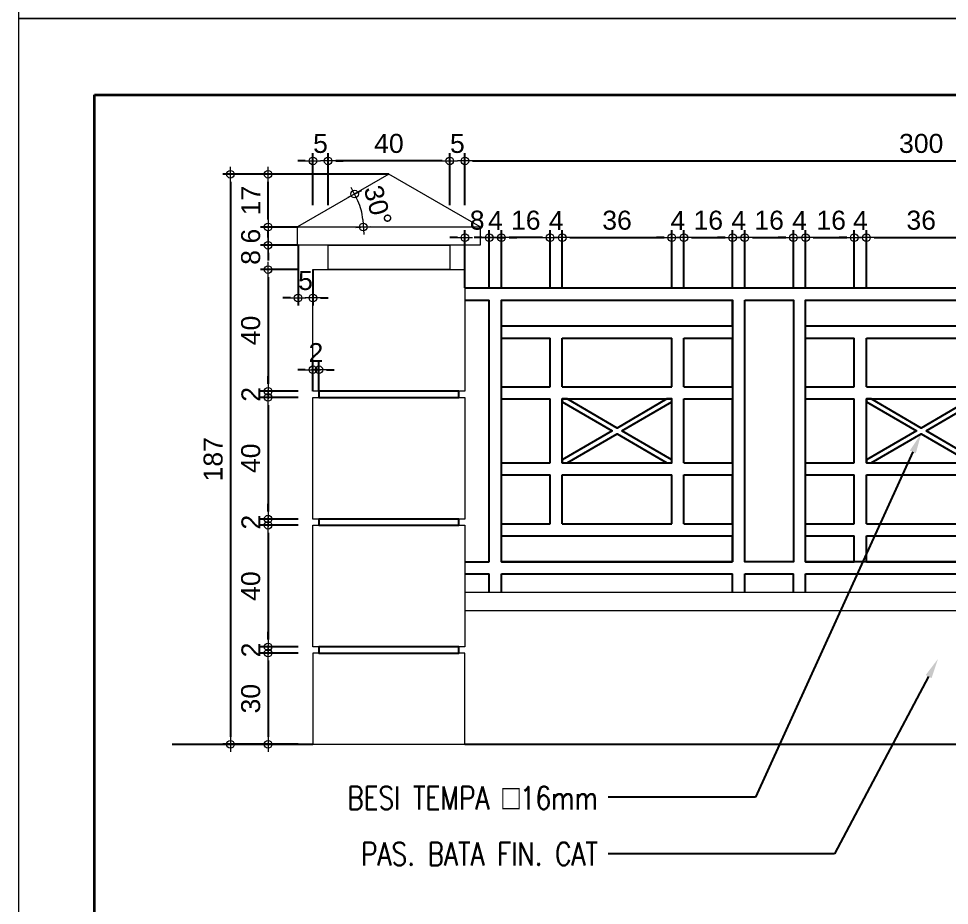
# Model space of a CAD drawing. Header units: millimetres. Extents: x -11 to 1625, y -267 to 180.
# Drawn here: x 827.21 to 839.45, y 106.34 to 118 of the extents above; entities that cross this region are included whole.
import ezdxf
from ezdxf import colors
from ezdxf.entities.mleader import LeaderData, LeaderLine
from ezdxf.enums import TextEntityAlignment as Align
from ezdxf.math import Vec2, Vec3

# ---------------------------------------------------------------- set-up
doc = ezdxf.new("R2010")
doc.units = ezdxf.units.MM
doc.layers.add('BESI', color=10, linetype='Continuous')
for name, color, linetype, lineweight in [('dinding', 5, 'Continuous', 15), ('GRS KOP', 1, 'Continuous', 35), ('kop', 7, 'Continuous', 20), ('TEXT KETERANGAN', 7, 'Continuous', 9), ('u', 6, 'Continuous', 20)]:
    doc.layers.add(name, color=color, linetype=linetype, lineweight=lineweight)
doc.styles.add('ATTR', font='romans.shx', dxfattribs={"width": 0.8, "height": 1.735066})
doc.styles.add('BARU', font='complex.shx')
doc.styles.get("Standard").update_dxf_attribs({"font": 'ARIALUNI.TTF'})
doc.dimstyles.new('SK-20', dxfattribs={"dimtxt": 0.25, "dimasz": 0.1, "dimexe": 0.1, "dimexo": 0, "dimgap": 0.1, "dimtad": 1, "dimdec": 0, "dimlfac": 20, "dimzin": 12, "dimdsep": 46, "dimtxsty": 'Standard', "dimblk": 'BULAT', "dimcen": 0.1, "dimdle": 0.1, "dimclrd": 256, "dimclre": 256, "dimclrt": 256, "dimadec": 0, "dimazin": 3, "dimtfac": 1, "dimtdec": 0, "dimtix": 1, "dimtofl": 0, "dimtmove": 0, "dimatfit": 3, "dimldrblk": 'BULAT', "dimfxl": 0, "dimtolj": 1, "dimtzin": 0, "dimlwd": -1, "dimlwe": -1, "dimarcsym": 0})
doc.dimstyles.new('SK-25', dxfattribs={"dimtxt": 0.25, "dimasz": 0.1, "dimexe": 0.1, "dimexo": 0, "dimgap": 0.1, "dimtad": 1, "dimdec": 0, "dimlfac": 25, "dimzin": 12, "dimdsep": 46, "dimtxsty": 'Standard', "dimblk": 'BULAT', "dimcen": 0.1, "dimclrd": 256, "dimadec": 0, "dimazin": 3, "dimtfac": 1, "dimtdec": 0, "dimtofl": 0, "dimtmove": 0, "dimatfit": 3, "dimldrblk": 'BULAT', "dimfxl": 0, "dimtolj": 1, "dimtzin": 0, "dimarcsym": 0})

# ---------------------------------------------------------------- blocks, each defined once
blk = doc.blocks.new('kop')
at = {"layer": 'GRS KOP'}
blk.add_lwpolyline([(1, 54), (83, 54), (83, 1), (1, 1)], close=True, dxfattribs=at)
at = {"layer": 'kop', "color": 7}
for p, q in [((84, 55), (0, 55)), ((0, 55), (0, 0)), ((0, 0), (84, 0))]:
    blk.add_line(p, q, dxfattribs=at)
at = {"layer": 'kop', "style": 'BARU', "flags": 4}
for p, height in [((73.8, 5.4), 0.35), ((80.303, 5.382), 0.25), ((73.8, 4.9), 0.35), ((80.303, 4.882), 0.25), ((73.8, 4.4), 0.35), ((80.303, 4.382), 0.25)]:
    blk.add_attdef('-', p, '', height=height, dxfattribs=at)
at = {"layer": 'kop', "flags": 4}
for tag, p in [('AR-00', (78.057, 2.648)), ('00', (81.238, 2.647))]:
    blk.add_attdef(tag, text='', height=0.35, dxfattribs=at).set_placement(p, align=Align.MIDDLE)
blk = doc.blocks.new('pagar besi')
at = {"layer": 'BESI'}
for p, q in [((-1.5, 1), (1.5, 1)), ((-1.5, 0.96), (-1.42, 0.96)), ((-1.42, 0.1), (-1.42, 0.96)), ((-1.38, 0.96), (-0.62, 0.96)), ((-1.38, 0.875), (-1.38, 0.96)), ((-0.62, 0.875), (-0.62, 0.96)), ((-0.38, 0.96), (0.38, 0.96)), ((-0.38, 0.875), (-0.38, 0.96)), ((0.38, 0.875), (0.38, 0.96)), ((0.62, 0.96), (1.38, 0.96)), ((0.62, 0.875), (0.62, 0.96)), ((1.38, 0.875), (1.38, 0.96)), ((1.42, 0.96), (1.5, 0.96)), ((1.42, 0.1), (1.42, 0.96)), ((-1.38, 0.875), (-0.62, 0.875)), ((-0.38, 0.875), (0.38, 0.875)), ((0.62, 0.875), (1.38, 0.875)), ((-1.38, 0.835), (-1.22, 0.835)), ((-1.38, 0.675), (-1.38, 0.835)), ((-1.22, 0.675), (-1.22, 0.835)), ((-1.18, 0.835), (-0.82, 0.835)), ((-1.18, 0.675), (-1.18, 0.835)), ((-0.82, 0.675), (-0.82, 0.835)), ((-0.78, 0.835), (-0.62, 0.835)), ((-0.78, 0.675), (-0.78, 0.835)), ((-0.62, 0.675), (-0.62, 0.835)), ((-0.38, 0.835), (-0.22, 0.835)), ((-0.38, 0.675), (-0.38, 0.835)), ((-0.22, 0.675), (-0.22, 0.835)), ((-0.18, 0.835), (0.18, 0.835)), ((-0.18, 0.675), (-0.18, 0.835)), ((0.18, 0.675), (0.18, 0.835)), ((0.22, 0.835), (0.38, 0.835)), ((0.22, 0.675), (0.22, 0.835)), ((0.38, 0.675), (0.38, 0.835)), ((0.62, 0.835), (0.78, 0.835)), ((0.62, 0.675), (0.62, 0.835)), ((0.78, 0.675), (0.78, 0.835)), ((0.82, 0.835), (1.18, 0.835)), ((0.82, 0.675), (0.82, 0.835)), ((1.18, 0.675), (1.18, 0.835)), ((1.22, 0.835), (1.38, 0.835)), ((1.22, 0.675), (1.22, 0.835)), ((1.38, 0.675), (1.38, 0.835)), ((-1.38, 0.675), (-1.22, 0.675)), ((-1.18, 0.675), (-0.82, 0.675)), ((-0.78, 0.675), (-0.62, 0.675)), ((-0.38, 0.675), (-0.22, 0.675)), ((-0.18, 0.675), (0.18, 0.675)), ((0.22, 0.675), (0.38, 0.675)), ((0.62, 0.675), (0.78, 0.675)), ((0.82, 0.675), (1.18, 0.675)), ((1.22, 0.675), (1.38, 0.675)), ((-1.38, 0.635), (-1.22, 0.635)), ((-1.38, 0.425), (-1.38, 0.635)), ((-1.22, 0.425), (-1.22, 0.635)), ((-1.18, 0.635), (-0.82, 0.635)), ((-1.18, 0.425), (-1.18, 0.635)), ((-0.82, 0.425), (-0.82, 0.635)), ((-0.78, 0.635), (-0.62, 0.635)), ((-0.78, 0.425), (-0.78, 0.635)), ((-0.62, 0.425), (-0.62, 0.635)), ((-0.38, 0.635), (-0.22, 0.635)), ((-0.38, 0.425), (-0.38, 0.635)), ((-0.22, 0.425), (-0.22, 0.635)), ((-0.18, 0.635), (0.18, 0.635)), ((-0.18, 0.425), (-0.18, 0.635)), ((0.18, 0.425), (0.18, 0.635)), ((0.22, 0.635), (0.38, 0.635)), ((0.22, 0.425), (0.22, 0.635)), ((0.38, 0.425), (0.38, 0.635)), ((0.62, 0.635), (0.78, 0.635)), ((0.62, 0.425), (0.62, 0.635)), ((0.78, 0.425), (0.78, 0.635)), ((0.82, 0.635), (1.18, 0.635)), ((0.82, 0.425), (0.82, 0.635)), ((1.18, 0.425), (1.18, 0.635)), ((1.22, 0.635), (1.38, 0.635)), ((1.22, 0.425), (1.22, 0.635)), ((1.38, 0.425), (1.38, 0.635)), ((-1.38, 0.425), (-1.22, 0.425)), ((-1.18, 0.425), (-0.82, 0.425)), ((-0.78, 0.425), (-0.62, 0.425)), ((-0.38, 0.425), (-0.22, 0.425)), ((-0.18, 0.425), (0.18, 0.425)), ((0.22, 0.425), (0.38, 0.425)), ((0.62, 0.425), (0.78, 0.425)), ((0.82, 0.425), (1.18, 0.425)), ((1.22, 0.425), (1.38, 0.425)), ((-1.38, 0.385), (-1.22, 0.385)), ((-1.38, 0.225), (-1.38, 0.385)), ((-1.22, 0.225), (-1.22, 0.385)), ((-1.18, 0.385), (-0.82, 0.385)), ((-1.18, 0.225), (-1.18, 0.385)), ((-0.82, 0.225), (-0.82, 0.385)), ((-0.78, 0.385), (-0.62, 0.385)), ((-0.78, 0.225), (-0.78, 0.385)), ((-0.62, 0.225), (-0.62, 0.385)), ((-0.38, 0.385), (-0.22, 0.385)), ((-0.38, 0.225), (-0.38, 0.385)), ((-0.22, 0.225), (-0.22, 0.385)), ((-0.18, 0.385), (0.18, 0.385)), ((-0.18, 0.225), (-0.18, 0.385)), ((0.18, 0.225), (0.18, 0.385)), ((0.22, 0.385), (0.38, 0.385)), ((0.22, 0.225), (0.22, 0.385)), ((0.38, 0.225), (0.38, 0.385)), ((0.62, 0.385), (0.78, 0.385)), ((0.62, 0.225), (0.62, 0.385)), ((0.78, 0.225), (0.78, 0.385)), ((0.82, 0.385), (1.18, 0.385)), ((0.82, 0.225), (0.82, 0.385)), ((1.18, 0.225), (1.18, 0.385)), ((1.22, 0.385), (1.38, 0.385)), ((1.22, 0.225), (1.22, 0.385)), ((1.38, 0.225), (1.38, 0.385)), ((-1.38, 0.225), (-1.22, 0.225)), ((-1.18, 0.225), (-0.82, 0.225)), ((-0.78, 0.225), (-0.62, 0.225)), ((-0.38, 0.225), (-0.22, 0.225)), ((-0.18, 0.225), (0.18, 0.225)), ((0.22, 0.225), (0.38, 0.225)), ((0.62, 0.225), (0.78, 0.225)), ((0.82, 0.225), (1.18, 0.225)), ((1.22, 0.225), (1.38, 0.225)), ((-1.38, 0.185), (-0.62, 0.185)), ((-1.38, 0.1), (-1.38, 0.185)), ((-0.62, 0.1), (-0.62, 0.185)), ((-0.38, 0.185), (-0.22, 0.185)), ((-0.38, 0.1), (-0.38, 0.185)), ((-0.22, 0.1), (-0.22, 0.185)), ((-0.18, 0.185), (0.18, 0.185)), ((-0.18, 0.1), (-0.18, 0.185)), ((0.18, 0.1), (0.18, 0.185)), ((0.22, 0.185), (0.38, 0.185)), ((0.22, 0.1), (0.22, 0.185)), ((0.38, 0.1), (0.38, 0.185)), ((0.62, 0.185), (0.78, 0.185)), ((0.62, 0.1), (0.62, 0.185)), ((0.78, 0.1), (0.78, 0.185)), ((0.82, 0.185), (1.18, 0.185)), ((0.82, 0.1), (0.82, 0.185)), ((1.18, 0.1), (1.18, 0.185)), ((1.22, 0.185), (1.38, 0.185)), ((1.22, 0.1), (1.22, 0.185)), ((1.38, 0.1), (1.38, 0.185)), ((-1.5, 0.1), (-1.42, 0.1)), ((-1.38, 0.1), (-0.62, 0.1)), ((-0.38, 0.1), (-0.22, 0.1)), ((-0.18, 0.1), (0.18, 0.1)), ((0.22, 0.1), (0.38, 0.1)), ((0.62, 0.1), (0.78, 0.1)), ((0.82, 0.1), (1.18, 0.1)), ((1.22, 0.1), (1.38, 0.1)), ((1.42, 0.1), (1.5, 0.1)), ((-1.5, 0.06), (-1.42, 0.06)), ((-1.42, 0), (-1.42, 0.06)), ((-1.38, 0.06), (-0.62, 0.06)), ((-1.38, 0), (-1.38, 0.06)), ((-0.62, 0), (-0.62, 0.06)), ((-0.58, 0.06), (-0.42, 0.06)), ((-0.58, 0), (-0.58, 0.06)), ((-0.42, 0), (-0.42, 0.06)), ((-0.38, 0.06), (0.38, 0.06)), ((-0.38, 0), (-0.38, 0.06)), ((0.38, 0), (0.38, 0.06)), ((0.42, 0.06), (0.58, 0.06)), ((0.42, 0), (0.42, 0.06)), ((0.58, 0), (0.58, 0.06)), ((0.62, 0.06), (1.38, 0.06)), ((0.62, 0), (0.62, 0.06)), ((1.38, 0), (1.38, 0.06)), ((1.42, 0.06), (1.5, 0.06)), ((1.42, 0), (1.42, 0.06))]:
    blk.add_line(p, q, dxfattribs=at)
for points in [[(-0.62, 0.1), (-1.38, 0.1), (-1.38, 0.96), (-0.62, 0.96)], [(-0.58, 0.96), (-0.42, 0.96), (-0.42, 0.1), (-0.58, 0.1)], [(0.38, 0.1), (-0.38, 0.1), (-0.38, 0.96), (0.38, 0.96)], [(0.42, 0.96), (0.58, 0.96), (0.58, 0.1), (0.42, 0.1)], [(1.38, 0.1), (0.62, 0.1), (0.62, 0.96), (1.38, 0.96)], [(-0.9841, 0.53), (-0.82, 0.6257), (-0.82, 0.635), (-0.8359, 0.635), (-1, 0.5393), (-1.1641, 0.635), (-1.18, 0.635), (-1.18, 0.6257), (-1.0159, 0.53), (-1.18, 0.4343), (-1.18, 0.425), (-1.1641, 0.425), (-1, 0.5207), (-0.8359, 0.425), (-0.82, 0.425), (-0.82, 0.4343)], [(0.0159, 0.53), (0.18, 0.6257), (0.18, 0.635), (0.1641, 0.635), (0, 0.5393), (-0.1641, 0.635), (-0.18, 0.635), (-0.18, 0.6257), (-0.0159, 0.53), (-0.18, 0.4343), (-0.18, 0.425), (-0.1641, 0.425), (0, 0.5207), (0.1641, 0.425), (0.18, 0.425), (0.18, 0.4343)], [(1.0159, 0.53), (1.18, 0.6257), (1.18, 0.635), (1.1641, 0.635), (1, 0.5393), (0.8359, 0.635), (0.82, 0.635), (0.82, 0.6257), (0.9841, 0.53), (0.82, 0.4343), (0.82, 0.425), (0.8359, 0.425), (1, 0.5207), (1.1641, 0.425), (1.18, 0.425), (1.18, 0.4343)]]:
    blk.add_lwpolyline(points, close=True, dxfattribs=at)
at = {"layer": 'dinding'}
blk.add_line((-1.5, 0), (1.5, 0), dxfattribs=at)
blk = doc.blocks.new('pagar beton')
at = {"layer": 'dinding'}
blk.add_line((-1.5, 0.44), (1.5, 0.44), dxfattribs=at)
for points in [[(-1.45, 1.7), (-1.75, 1.8732), (-2.05, 1.7)], [(-1.5006, 1.6995), (-1.5, 1.7)], [(-1.95, 1.56), (-1.95, 1.64), (-1.55, 1.64), (-1.55, 1.56), (-1.95, 1.56)]]:
    blk.add_lwpolyline(points, dxfattribs=at)
for points in [[(-2.05, 1.7), (-1.45, 1.7), (-1.45, 1.64), (-2.05, 1.64)], [(-2, 1.56), (-1.5, 1.56), (-1.5, 1.16), (-2, 1.16)], [(-2, 1.14), (-1.5, 1.14), (-1.5, 0.74), (-2, 0.74)], [(-2, 0.72), (-1.5, 0.72), (-1.5, 0.32), (-2, 0.32)], [(-1.5, 0.3), (-2, 0.3), (-2, 0), (-1.5, 0)]]:
    blk.add_lwpolyline(points, close=True, dxfattribs=at)
at = {"layer": 'dinding', "lineweight": -3}
for points in [[(-1.52, 1.16), (-1.98, 1.16), (-1.98, 1.14), (-1.52, 1.14)], [(-1.52, 0.74), (-1.98, 0.74), (-1.98, 0.72), (-1.52, 0.72)], [(-1.52, 0.32), (-1.98, 0.32), (-1.98, 0.3), (-1.52, 0.3)]]:
    blk.add_lwpolyline(points, close=True, dxfattribs=at)
blk = doc.blocks.new('BULAT')
for p, q in [((-1, 0), (1, 0)), ((0, -1), (0, 1))]:
    blk.add_line(p, q)
blk.add_circle((0, 0), 0.5)
blk = doc.blocks.new('*D615')
at = {"layer": 'Defpoints', "color": 0}
for p in [(833.564, 115.121), (833.564, 114.461), (834.204, 114.461)]:
    blk.add_point(p, dxfattribs=at)
at = {"layer": 'u', "color": 0, "lineweight": -2}
for p, q in [((833.564, 114.461), (833.564, 115.221)), ((834.204, 114.461), (834.204, 115.221))]:
    blk.add_line(p, q, dxfattribs=at)
at = {"layer": 'u', "lineweight": -2}
blk.add_line((834.104, 115.121), (833.664, 115.121), dxfattribs=at)
at = {"layer": 'u', "lineweight": -2, "xscale": 0.1, "yscale": 0.1, "zscale": 0.1, "rotation": 180}
blk.add_blockref('BULAT', (833.564, 115.121), dxfattribs=at)
at = {"layer": 'u', "lineweight": -2, "xscale": 0.1, "yscale": 0.1, "zscale": 0.1}
blk.add_blockref('BULAT', (834.204, 115.121), dxfattribs=at)
at = {"layer": 'u', "color": 0, "insert": (833.884, 115.349), "char_height": 0.25, "attachment_point": 5}
blk.add_mtext('\\A1;16', dxfattribs=at)
blk = doc.blocks.new('*D616')
at = {"layer": 'Defpoints', "color": 0}
for p in [(834.364, 115.121), (834.204, 114.461), (834.364, 114.461)]:
    blk.add_point(p, dxfattribs=at)
at = {"layer": 'u', "color": 0, "lineweight": -2}
for p, q in [((834.204, 114.461), (834.204, 115.221)), ((834.364, 114.461), (834.364, 115.221))]:
    blk.add_line(p, q, dxfattribs=at)
at = {"layer": 'u', "lineweight": -2}
for p, q in [((834.104, 115.121), (834.004, 115.121)), ((834.464, 115.121), (834.564, 115.121))]:
    blk.add_line(p, q, dxfattribs=at)
at = {"layer": 'u', "lineweight": -2, "xscale": 0.1, "yscale": 0.1, "zscale": 0.1}
blk.add_blockref('BULAT', (834.204, 115.121), dxfattribs=at)
at = {"layer": 'u', "lineweight": -2, "xscale": 0.1, "yscale": 0.1, "zscale": 0.1, "rotation": 180}
blk.add_blockref('BULAT', (834.364, 115.121), dxfattribs=at)
at = {"layer": 'u', "color": 0, "insert": (834.284, 115.346), "char_height": 0.25, "attachment_point": 5}
blk.add_mtext('\\A1;4', dxfattribs=at)
blk = doc.blocks.new('*D617')
at = {"layer": 'Defpoints', "color": 0}
for p in [(835.804, 115.121), (834.364, 114.461), (835.804, 114.461)]:
    blk.add_point(p, dxfattribs=at)
at = {"layer": 'u', "color": 0, "lineweight": -2}
for p, q in [((834.364, 114.461), (834.364, 115.221)), ((835.804, 114.461), (835.804, 115.221))]:
    blk.add_line(p, q, dxfattribs=at)
at = {"layer": 'u', "lineweight": -2}
blk.add_line((834.464, 115.121), (835.704, 115.121), dxfattribs=at)
at = {"layer": 'u', "lineweight": -2, "xscale": 0.1, "yscale": 0.1, "zscale": 0.1, "rotation": 180}
blk.add_blockref('BULAT', (834.364, 115.121), dxfattribs=at)
at = {"layer": 'u', "lineweight": -2, "xscale": 0.1, "yscale": 0.1, "zscale": 0.1}
blk.add_blockref('BULAT', (835.804, 115.121), dxfattribs=at)
at = {"layer": 'u', "color": 0, "insert": (835.084, 115.349), "char_height": 0.25, "attachment_point": 5}
blk.add_mtext('\\A1;36', dxfattribs=at)
blk = doc.blocks.new('*D618')
at = {"layer": 'Defpoints', "color": 0}
for p in [(835.964, 115.121), (835.804, 114.461), (835.964, 114.461)]:
    blk.add_point(p, dxfattribs=at)
at = {"layer": 'u', "color": 0, "lineweight": -2}
for p, q in [((835.804, 114.461), (835.804, 115.221)), ((835.964, 114.461), (835.964, 115.221))]:
    blk.add_line(p, q, dxfattribs=at)
at = {"layer": 'u', "lineweight": -2}
for p, q in [((835.704, 115.121), (835.604, 115.121)), ((836.064, 115.121), (836.164, 115.121))]:
    blk.add_line(p, q, dxfattribs=at)
at = {"layer": 'u', "lineweight": -2, "xscale": 0.1, "yscale": 0.1, "zscale": 0.1}
blk.add_blockref('BULAT', (835.804, 115.121), dxfattribs=at)
at = {"layer": 'u', "lineweight": -2, "xscale": 0.1, "yscale": 0.1, "zscale": 0.1, "rotation": 180}
blk.add_blockref('BULAT', (835.964, 115.121), dxfattribs=at)
at = {"layer": 'u', "color": 0, "insert": (835.884, 115.346), "char_height": 0.25, "attachment_point": 5}
blk.add_mtext('\\A1;4', dxfattribs=at)
blk = doc.blocks.new('*D619')
at = {"layer": 'Defpoints', "color": 0}
for p in [(836.604, 115.121), (835.964, 114.461), (836.604, 114.461)]:
    blk.add_point(p, dxfattribs=at)
at = {"layer": 'u', "color": 0, "lineweight": -2}
for p, q in [((835.964, 114.461), (835.964, 115.221)), ((836.604, 114.461), (836.604, 115.221))]:
    blk.add_line(p, q, dxfattribs=at)
at = {"layer": 'u', "lineweight": -2}
blk.add_line((836.064, 115.121), (836.504, 115.121), dxfattribs=at)
at = {"layer": 'u', "lineweight": -2, "xscale": 0.1, "yscale": 0.1, "zscale": 0.1, "rotation": 180}
blk.add_blockref('BULAT', (835.964, 115.121), dxfattribs=at)
at = {"layer": 'u', "lineweight": -2, "xscale": 0.1, "yscale": 0.1, "zscale": 0.1}
blk.add_blockref('BULAT', (836.604, 115.121), dxfattribs=at)
at = {"layer": 'u', "color": 0, "insert": (836.284, 115.349), "char_height": 0.25, "attachment_point": 5}
blk.add_mtext('\\A1;16', dxfattribs=at)
blk = doc.blocks.new('*D620')
at = {"layer": 'Defpoints', "color": 0}
for p in [(836.764, 115.121), (836.604, 114.461), (836.764, 114.461)]:
    blk.add_point(p, dxfattribs=at)
at = {"layer": 'u', "color": 0, "lineweight": -2}
for p, q in [((836.604, 114.461), (836.604, 115.221)), ((836.764, 114.461), (836.764, 115.221))]:
    blk.add_line(p, q, dxfattribs=at)
at = {"layer": 'u', "lineweight": -2}
for p, q in [((836.504, 115.121), (836.404, 115.121)), ((836.864, 115.121), (836.964, 115.121))]:
    blk.add_line(p, q, dxfattribs=at)
at = {"layer": 'u', "lineweight": -2, "xscale": 0.1, "yscale": 0.1, "zscale": 0.1}
blk.add_blockref('BULAT', (836.604, 115.121), dxfattribs=at)
at = {"layer": 'u', "lineweight": -2, "xscale": 0.1, "yscale": 0.1, "zscale": 0.1, "rotation": 180}
blk.add_blockref('BULAT', (836.764, 115.121), dxfattribs=at)
at = {"layer": 'u', "color": 0, "insert": (836.684, 115.346), "char_height": 0.25, "attachment_point": 5}
blk.add_mtext('\\A1;4', dxfattribs=at)
blk = doc.blocks.new('*D621')
at = {"layer": 'Defpoints', "color": 0}
for p in [(837.404, 115.121), (836.764, 114.461), (837.404, 114.461)]:
    blk.add_point(p, dxfattribs=at)
at = {"layer": 'u', "color": 0, "lineweight": -2}
for p, q in [((836.764, 114.461), (836.764, 115.221)), ((837.404, 114.461), (837.404, 115.221))]:
    blk.add_line(p, q, dxfattribs=at)
at = {"layer": 'u', "lineweight": -2}
blk.add_line((836.864, 115.121), (837.304, 115.121), dxfattribs=at)
at = {"layer": 'u', "lineweight": -2, "xscale": 0.1, "yscale": 0.1, "zscale": 0.1, "rotation": 180}
blk.add_blockref('BULAT', (836.764, 115.121), dxfattribs=at)
at = {"layer": 'u', "lineweight": -2, "xscale": 0.1, "yscale": 0.1, "zscale": 0.1}
blk.add_blockref('BULAT', (837.404, 115.121), dxfattribs=at)
at = {"layer": 'u', "color": 0, "insert": (837.084, 115.349), "char_height": 0.25, "attachment_point": 5}
blk.add_mtext('\\A1;16', dxfattribs=at)
blk = doc.blocks.new('*D622')
at = {"layer": 'Defpoints', "color": 0}
for p in [(837.564, 115.121), (837.404, 114.461), (837.564, 114.461)]:
    blk.add_point(p, dxfattribs=at)
at = {"layer": 'u', "color": 0, "lineweight": -2}
for p, q in [((837.404, 114.461), (837.404, 115.221)), ((837.564, 114.461), (837.564, 115.221))]:
    blk.add_line(p, q, dxfattribs=at)
at = {"layer": 'u', "lineweight": -2}
for p, q in [((837.304, 115.121), (837.204, 115.121)), ((837.664, 115.121), (837.764, 115.121))]:
    blk.add_line(p, q, dxfattribs=at)
at = {"layer": 'u', "lineweight": -2, "xscale": 0.1, "yscale": 0.1, "zscale": 0.1}
blk.add_blockref('BULAT', (837.404, 115.121), dxfattribs=at)
at = {"layer": 'u', "lineweight": -2, "xscale": 0.1, "yscale": 0.1, "zscale": 0.1, "rotation": 180}
blk.add_blockref('BULAT', (837.564, 115.121), dxfattribs=at)
at = {"layer": 'u', "color": 0, "insert": (837.484, 115.346), "char_height": 0.25, "attachment_point": 5}
blk.add_mtext('\\A1;4', dxfattribs=at)
blk = doc.blocks.new('*D623')
at = {"layer": 'Defpoints', "color": 0}
for p in [(838.204, 115.121), (837.564, 114.461), (838.204, 114.461)]:
    blk.add_point(p, dxfattribs=at)
at = {"layer": 'u', "color": 0, "lineweight": -2}
for p, q in [((837.564, 114.461), (837.564, 115.221)), ((838.204, 114.461), (838.204, 115.221))]:
    blk.add_line(p, q, dxfattribs=at)
at = {"layer": 'u', "lineweight": -2}
blk.add_line((837.664, 115.121), (838.104, 115.121), dxfattribs=at)
at = {"layer": 'u', "lineweight": -2, "xscale": 0.1, "yscale": 0.1, "zscale": 0.1, "rotation": 180}
blk.add_blockref('BULAT', (837.564, 115.121), dxfattribs=at)
at = {"layer": 'u', "lineweight": -2, "xscale": 0.1, "yscale": 0.1, "zscale": 0.1}
blk.add_blockref('BULAT', (838.204, 115.121), dxfattribs=at)
at = {"layer": 'u', "color": 0, "insert": (837.9, 115.349), "char_height": 0.25, "attachment_point": 5}
blk.add_mtext('\\A1;16', dxfattribs=at)
blk = doc.blocks.new('*D624')
at = {"layer": 'Defpoints', "color": 0}
for p in [(838.364, 115.121), (838.204, 114.461), (838.364, 114.461)]:
    blk.add_point(p, dxfattribs=at)
at = {"layer": 'u', "color": 0, "lineweight": -2}
for p, q in [((838.204, 114.461), (838.204, 115.221)), ((838.364, 114.461), (838.364, 115.221))]:
    blk.add_line(p, q, dxfattribs=at)
at = {"layer": 'u', "lineweight": -2}
for p, q in [((838.104, 115.121), (838.004, 115.121)), ((838.464, 115.121), (838.564, 115.121))]:
    blk.add_line(p, q, dxfattribs=at)
at = {"layer": 'u', "lineweight": -2, "xscale": 0.1, "yscale": 0.1, "zscale": 0.1}
blk.add_blockref('BULAT', (838.204, 115.121), dxfattribs=at)
at = {"layer": 'u', "lineweight": -2, "xscale": 0.1, "yscale": 0.1, "zscale": 0.1, "rotation": 180}
blk.add_blockref('BULAT', (838.364, 115.121), dxfattribs=at)
at = {"layer": 'u', "color": 0, "insert": (838.284, 115.346), "char_height": 0.25, "attachment_point": 5}
blk.add_mtext('\\A1;4', dxfattribs=at)
blk = doc.blocks.new('*D625')
at = {"layer": 'Defpoints', "color": 0}
for p in [(839.804, 115.121), (838.364, 114.461), (839.804, 114.461)]:
    blk.add_point(p, dxfattribs=at)
at = {"layer": 'u', "color": 0, "lineweight": -2}
for p, q in [((838.364, 114.461), (838.364, 115.221)), ((839.804, 114.461), (839.804, 115.221))]:
    blk.add_line(p, q, dxfattribs=at)
at = {"layer": 'u', "lineweight": -2}
blk.add_line((838.464, 115.121), (839.704, 115.121), dxfattribs=at)
at = {"layer": 'u', "lineweight": -2, "xscale": 0.1, "yscale": 0.1, "zscale": 0.1, "rotation": 180}
blk.add_blockref('BULAT', (838.364, 115.121), dxfattribs=at)
at = {"layer": 'u', "lineweight": -2, "xscale": 0.1, "yscale": 0.1, "zscale": 0.1}
blk.add_blockref('BULAT', (839.804, 115.121), dxfattribs=at)
at = {"layer": 'u', "color": 0, "insert": (839.084, 115.349), "char_height": 0.25, "attachment_point": 5}
blk.add_mtext('\\A1;36', dxfattribs=at)
blk = doc.blocks.new('*D638')
at = {"layer": 'Defpoints', "color": 0}
for p in [(833.084, 115.121), (833.084, 114.461), (833.404, 114.461)]:
    blk.add_point(p, dxfattribs=at)
at = {"layer": 'u', "color": 0, "lineweight": -2}
for p, q in [((833.084, 114.461), (833.084, 115.221)), ((833.404, 114.461), (833.404, 115.221))]:
    blk.add_line(p, q, dxfattribs=at)
at = {"layer": 'u', "lineweight": -2}
for p, q in [((832.984, 115.121), (832.884, 115.121)), ((833.504, 115.121), (833.604, 115.121))]:
    blk.add_line(p, q, dxfattribs=at)
at = {"layer": 'u', "lineweight": -2, "xscale": 0.1, "yscale": 0.1, "zscale": 0.1}
blk.add_blockref('BULAT', (833.084, 115.121), dxfattribs=at)
at = {"layer": 'u', "lineweight": -2, "xscale": 0.1, "yscale": 0.1, "zscale": 0.1, "rotation": 180}
blk.add_blockref('BULAT', (833.404, 115.121), dxfattribs=at)
at = {"layer": 'u', "color": 0, "insert": (833.244, 115.349), "char_height": 0.25, "attachment_point": 5}
blk.add_mtext('\\A1;8', dxfattribs=at)
blk = doc.blocks.new('*D639')
at = {"layer": 'Defpoints', "color": 0}
for p in [(833.564, 115.121), (833.404, 114.461), (833.564, 114.461)]:
    blk.add_point(p, dxfattribs=at)
at = {"layer": 'u', "color": 0, "lineweight": -2}
for p, q in [((833.404, 114.461), (833.404, 115.221)), ((833.564, 114.461), (833.564, 115.221))]:
    blk.add_line(p, q, dxfattribs=at)
at = {"layer": 'u', "lineweight": -2}
for p, q in [((833.304, 115.121), (833.204, 115.121)), ((833.664, 115.121), (833.764, 115.121))]:
    blk.add_line(p, q, dxfattribs=at)
at = {"layer": 'u', "lineweight": -2, "xscale": 0.1, "yscale": 0.1, "zscale": 0.1}
blk.add_blockref('BULAT', (833.404, 115.121), dxfattribs=at)
at = {"layer": 'u', "lineweight": -2, "xscale": 0.1, "yscale": 0.1, "zscale": 0.1, "rotation": 180}
blk.add_blockref('BULAT', (833.564, 115.121), dxfattribs=at)
at = {"layer": 'u', "color": 0, "insert": (833.484, 115.346), "char_height": 0.25, "attachment_point": 5}
blk.add_mtext('\\A1;4', dxfattribs=at)
blk = doc.blocks.new('*D640')
at = {"layer": 'Defpoints', "color": 0}
for p in [(845.084, 116.13), (833.084, 115.546), (845.084, 115.488)]:
    blk.add_point(p, dxfattribs=at)
at = {"layer": 'u', "color": 0, "lineweight": -2}
for p, q in [((833.084, 115.546), (833.084, 116.23)), ((845.084, 115.488), (845.084, 116.23))]:
    blk.add_line(p, q, dxfattribs=at)
at = {"layer": 'u', "lineweight": -2}
blk.add_line((833.184, 116.13), (844.984, 116.13), dxfattribs=at)
at = {"layer": 'u', "lineweight": -2, "xscale": 0.1, "yscale": 0.1, "zscale": 0.1, "rotation": 180}
blk.add_blockref('BULAT', (833.084, 116.13), dxfattribs=at)
at = {"layer": 'u', "lineweight": -2, "xscale": 0.1, "yscale": 0.1, "zscale": 0.1}
blk.add_blockref('BULAT', (845.084, 116.13), dxfattribs=at)
at = {"layer": 'u', "color": 0, "insert": (839.084, 116.358), "char_height": 0.25, "attachment_point": 5}
blk.add_mtext('\\A1;300', dxfattribs=at)
blk = doc.blocks.new('*D642')
at = {"layer": 'Defpoints', "color": 0}
for p in [(831.084, 116.13), (831.084, 115.546), (831.284, 115.546)]:
    blk.add_point(p, dxfattribs=at)
at = {"layer": 'u', "color": 0, "lineweight": -2}
for p, q in [((831.084, 115.546), (831.084, 116.23)), ((831.284, 115.546), (831.284, 116.23))]:
    blk.add_line(p, q, dxfattribs=at)
at = {"layer": 'u', "lineweight": -2}
for p, q in [((830.984, 116.13), (830.884, 116.13)), ((831.384, 116.13), (831.484, 116.13))]:
    blk.add_line(p, q, dxfattribs=at)
at = {"layer": 'u', "lineweight": -2, "xscale": 0.1, "yscale": 0.1, "zscale": 0.1}
blk.add_blockref('BULAT', (831.084, 116.13), dxfattribs=at)
at = {"layer": 'u', "lineweight": -2, "xscale": 0.1, "yscale": 0.1, "zscale": 0.1, "rotation": 180}
blk.add_blockref('BULAT', (831.284, 116.13), dxfattribs=at)
at = {"layer": 'u', "color": 0, "insert": (831.184, 116.358), "char_height": 0.25, "attachment_point": 5}
blk.add_mtext('\\A1;5', dxfattribs=at)
blk = doc.blocks.new('*D643')
at = {"layer": 'Defpoints', "color": 0}
for p in [(833.084, 116.13), (832.884, 115.546), (833.084, 115.546)]:
    blk.add_point(p, dxfattribs=at)
at = {"layer": 'u', "color": 0, "lineweight": -2}
for p, q in [((832.884, 115.546), (832.884, 116.23)), ((833.084, 115.546), (833.084, 116.23))]:
    blk.add_line(p, q, dxfattribs=at)
at = {"layer": 'u', "lineweight": -2}
for p, q in [((832.784, 116.13), (832.684, 116.13)), ((833.184, 116.13), (833.284, 116.13))]:
    blk.add_line(p, q, dxfattribs=at)
at = {"layer": 'u', "lineweight": -2, "xscale": 0.1, "yscale": 0.1, "zscale": 0.1}
blk.add_blockref('BULAT', (832.884, 116.13), dxfattribs=at)
at = {"layer": 'u', "lineweight": -2, "xscale": 0.1, "yscale": 0.1, "zscale": 0.1, "rotation": 180}
blk.add_blockref('BULAT', (833.084, 116.13), dxfattribs=at)
at = {"layer": 'u', "color": 0, "insert": (832.984, 116.358), "char_height": 0.25, "attachment_point": 5}
blk.add_mtext('\\A1;5', dxfattribs=at)
blk = doc.blocks.new('*D644')
at = {"layer": 'Defpoints', "color": 0}
for p in [(831.284, 116.13), (831.284, 115.546), (832.884, 115.546)]:
    blk.add_point(p, dxfattribs=at)
at = {"layer": 'u', "color": 0, "lineweight": -2}
for p, q in [((831.284, 115.546), (831.284, 116.23)), ((832.884, 115.546), (832.884, 116.23))]:
    blk.add_line(p, q, dxfattribs=at)
at = {"layer": 'u', "lineweight": -2}
blk.add_line((832.784, 116.13), (831.384, 116.13), dxfattribs=at)
at = {"layer": 'u', "lineweight": -2, "xscale": 0.1, "yscale": 0.1, "zscale": 0.1, "rotation": 180}
blk.add_blockref('BULAT', (831.284, 116.13), dxfattribs=at)
at = {"layer": 'u', "lineweight": -2, "xscale": 0.1, "yscale": 0.1, "zscale": 0.1}
blk.add_blockref('BULAT', (832.884, 116.13), dxfattribs=at)
at = {"layer": 'u', "color": 0, "insert": (832.084, 116.358), "char_height": 0.25, "attachment_point": 5}
blk.add_mtext('\\A1;40', dxfattribs=at)
blk = doc.blocks.new('*D645')
at = {"layer": 'Defpoints', "color": 0}
for p in [(830.89, 115.261), (830.495, 115.021), (830.89, 115.021)]:
    blk.add_point(p, dxfattribs=at)
at = {"layer": 'u', "lineweight": -2}
for p, q in [((830.495, 115.361), (830.495, 115.461)), ((830.495, 114.921), (830.495, 114.821))]:
    blk.add_line(p, q, dxfattribs=at)
at = {"layer": 'u', "color": 0, "lineweight": -2}
for p, q in [((830.89, 115.261), (830.395, 115.261)), ((830.89, 115.021), (830.395, 115.021))]:
    blk.add_line(p, q, dxfattribs=at)
at = {"layer": 'u', "lineweight": -2, "xscale": 0.1, "yscale": 0.1, "zscale": 0.1}
for p, rotation in [((830.495, 115.261), 270), ((830.495, 115.021), 90)]:
    blk.add_blockref('BULAT', p, dxfattribs=dict(at, rotation=rotation))
at = {"layer": 'u', "color": 0, "insert": (830.267, 115.141), "char_height": 0.25, "attachment_point": 5, "rotation": 90}
blk.add_mtext('\\A1;6', dxfattribs=at)
blk = doc.blocks.new('*D646')
at = {"layer": 'Defpoints', "color": 0}
for p in [(830.89, 115.021), (830.495, 114.701), (830.89, 114.701)]:
    blk.add_point(p, dxfattribs=at)
at = {"layer": 'u', "lineweight": -2}
for p, q in [((830.495, 115.121), (830.495, 115.221)), ((830.495, 114.601), (830.495, 114.501))]:
    blk.add_line(p, q, dxfattribs=at)
at = {"layer": 'u', "color": 0, "lineweight": -2}
for p, q in [((830.89, 115.021), (830.395, 115.021)), ((830.89, 114.701), (830.395, 114.701))]:
    blk.add_line(p, q, dxfattribs=at)
at = {"layer": 'u', "lineweight": -2, "xscale": 0.1, "yscale": 0.1, "zscale": 0.1}
for p, rotation in [((830.495, 115.021), 270), ((830.495, 114.701), 90)]:
    blk.add_blockref('BULAT', p, dxfattribs=dict(at, rotation=rotation))
at = {"layer": 'u', "color": 0, "insert": (830.267, 114.861), "char_height": 0.25, "attachment_point": 5, "rotation": 90}
blk.add_mtext('\\A1;8', dxfattribs=at)
blk = doc.blocks.new('*D647')
at = {"layer": 'Defpoints', "color": 0}
for p in [(830.89, 114.701), (830.495, 113.101), (830.89, 113.101)]:
    blk.add_point(p, dxfattribs=at)
at = {"layer": 'u', "color": 0, "lineweight": -2}
for p, q in [((830.89, 114.701), (830.395, 114.701)), ((830.89, 113.101), (830.395, 113.101))]:
    blk.add_line(p, q, dxfattribs=at)
at = {"layer": 'u', "lineweight": -2}
blk.add_line((830.495, 114.601), (830.495, 113.201), dxfattribs=at)
at = {"layer": 'u', "lineweight": -2, "xscale": 0.1, "yscale": 0.1, "zscale": 0.1}
for p, rotation in [((830.495, 114.701), 90), ((830.495, 113.101), 270)]:
    blk.add_blockref('BULAT', p, dxfattribs=dict(at, rotation=rotation))
at = {"layer": 'u', "color": 0, "insert": (830.267, 113.901), "char_height": 0.25, "attachment_point": 5, "rotation": 90}
blk.add_mtext('\\A1;40', dxfattribs=at)
blk = doc.blocks.new('*D648')
at = {"layer": 'Defpoints', "color": 0}
for p in [(830.89, 113.101), (830.495, 113.021), (830.89, 113.021)]:
    blk.add_point(p, dxfattribs=at)
at = {"layer": 'u', "lineweight": -2}
for p, q in [((830.495, 113.201), (830.495, 113.301)), ((830.495, 112.921), (830.495, 112.821))]:
    blk.add_line(p, q, dxfattribs=at)
at = {"layer": 'u', "color": 0, "lineweight": -2}
for p, q in [((830.89, 113.101), (830.395, 113.101)), ((830.89, 113.021), (830.395, 113.021))]:
    blk.add_line(p, q, dxfattribs=at)
at = {"layer": 'u', "lineweight": -2, "xscale": 0.1, "yscale": 0.1, "zscale": 0.1}
for p, rotation in [((830.495, 113.101), 270), ((830.495, 113.021), 90)]:
    blk.add_blockref('BULAT', p, dxfattribs=dict(at, rotation=rotation))
at = {"layer": 'u', "color": 0, "insert": (830.269, 113.061), "char_height": 0.25, "attachment_point": 5, "rotation": 90}
blk.add_mtext('\\A1;2', dxfattribs=at)
blk = doc.blocks.new('*D649')
at = {"layer": 'Defpoints', "color": 0}
for p in [(831.164, 113.385), (831.084, 113.101), (831.164, 113.101)]:
    blk.add_point(p, dxfattribs=at)
at = {"layer": 'u', "color": 0, "lineweight": -2}
for p, q in [((831.084, 113.101), (831.084, 113.485)), ((831.164, 113.101), (831.164, 113.485))]:
    blk.add_line(p, q, dxfattribs=at)
at = {"layer": 'u', "lineweight": -2}
for p, q in [((830.984, 113.385), (830.884, 113.385)), ((831.264, 113.385), (831.364, 113.385))]:
    blk.add_line(p, q, dxfattribs=at)
at = {"layer": 'u', "lineweight": -2, "xscale": 0.1, "yscale": 0.1, "zscale": 0.1}
blk.add_blockref('BULAT', (831.084, 113.385), dxfattribs=at)
at = {"layer": 'u', "lineweight": -2, "xscale": 0.1, "yscale": 0.1, "zscale": 0.1, "rotation": 180}
blk.add_blockref('BULAT', (831.164, 113.385), dxfattribs=at)
at = {"layer": 'u', "color": 0, "insert": (831.124, 113.61), "char_height": 0.25, "attachment_point": 5}
blk.add_mtext('\\A1;2', dxfattribs=at)
blk = doc.blocks.new('*D650')
at = {"layer": 'Defpoints', "color": 0}
for p in [(830.89, 113.021), (830.495, 111.421), (830.89, 111.421)]:
    blk.add_point(p, dxfattribs=at)
at = {"layer": 'u', "color": 0, "lineweight": -2}
for p, q in [((830.89, 113.021), (830.395, 113.021)), ((830.89, 111.421), (830.395, 111.421))]:
    blk.add_line(p, q, dxfattribs=at)
at = {"layer": 'u', "lineweight": -2}
blk.add_line((830.495, 112.921), (830.495, 111.521), dxfattribs=at)
at = {"layer": 'u', "lineweight": -2, "xscale": 0.1, "yscale": 0.1, "zscale": 0.1}
for p, rotation in [((830.495, 113.021), 90), ((830.495, 111.421), 270)]:
    blk.add_blockref('BULAT', p, dxfattribs=dict(at, rotation=rotation))
at = {"layer": 'u', "color": 0, "insert": (830.267, 112.221), "char_height": 0.25, "attachment_point": 5, "rotation": 90}
blk.add_mtext('\\A1;40', dxfattribs=at)
blk = doc.blocks.new('*D651')
at = {"layer": 'Defpoints', "color": 0}
for p in [(830.89, 111.421), (830.495, 111.341), (830.89, 111.341)]:
    blk.add_point(p, dxfattribs=at)
at = {"layer": 'u', "lineweight": -2}
for p, q in [((830.495, 111.521), (830.495, 111.621)), ((830.495, 111.241), (830.495, 111.141))]:
    blk.add_line(p, q, dxfattribs=at)
at = {"layer": 'u', "color": 0, "lineweight": -2}
for p, q in [((830.89, 111.421), (830.395, 111.421)), ((830.89, 111.341), (830.395, 111.341))]:
    blk.add_line(p, q, dxfattribs=at)
at = {"layer": 'u', "lineweight": -2, "xscale": 0.1, "yscale": 0.1, "zscale": 0.1}
for p, rotation in [((830.495, 111.421), 270), ((830.495, 111.341), 90)]:
    blk.add_blockref('BULAT', p, dxfattribs=dict(at, rotation=rotation))
at = {"layer": 'u', "color": 0, "insert": (830.269, 111.381), "char_height": 0.25, "attachment_point": 5, "rotation": 90}
blk.add_mtext('\\A1;2', dxfattribs=at)
blk = doc.blocks.new('*D652')
at = {"layer": 'Defpoints', "color": 0}
for p in [(830.89, 111.341), (830.495, 109.741), (830.89, 109.741)]:
    blk.add_point(p, dxfattribs=at)
at = {"layer": 'u', "color": 0, "lineweight": -2}
for p, q in [((830.89, 111.341), (830.395, 111.341)), ((830.89, 109.741), (830.395, 109.741))]:
    blk.add_line(p, q, dxfattribs=at)
at = {"layer": 'u', "lineweight": -2}
blk.add_line((830.495, 111.241), (830.495, 109.841), dxfattribs=at)
at = {"layer": 'u', "lineweight": -2, "xscale": 0.1, "yscale": 0.1, "zscale": 0.1}
for p, rotation in [((830.495, 111.341), 90), ((830.495, 109.741), 270)]:
    blk.add_blockref('BULAT', p, dxfattribs=dict(at, rotation=rotation))
at = {"layer": 'u', "color": 0, "insert": (830.267, 110.541), "char_height": 0.25, "attachment_point": 5, "rotation": 90}
blk.add_mtext('\\A1;40', dxfattribs=at)
blk = doc.blocks.new('*D653')
at = {"layer": 'Defpoints', "color": 0}
for p in [(830.89, 109.741), (830.495, 109.661), (830.89, 109.661)]:
    blk.add_point(p, dxfattribs=at)
at = {"layer": 'u', "lineweight": -2}
for p, q in [((830.495, 109.841), (830.495, 109.941)), ((830.495, 109.561), (830.495, 109.461))]:
    blk.add_line(p, q, dxfattribs=at)
at = {"layer": 'u', "color": 0, "lineweight": -2}
for p, q in [((830.89, 109.741), (830.395, 109.741)), ((830.89, 109.661), (830.395, 109.661))]:
    blk.add_line(p, q, dxfattribs=at)
at = {"layer": 'u', "lineweight": -2, "xscale": 0.1, "yscale": 0.1, "zscale": 0.1}
for p, rotation in [((830.495, 109.741), 270), ((830.495, 109.661), 90)]:
    blk.add_blockref('BULAT', p, dxfattribs=dict(at, rotation=rotation))
at = {"layer": 'u', "color": 0, "insert": (830.269, 109.701), "char_height": 0.25, "attachment_point": 5, "rotation": 90}
blk.add_mtext('\\A1;2', dxfattribs=at)
blk = doc.blocks.new('*D654')
at = {"layer": 'Defpoints', "color": 0}
for p in [(830.89, 109.661), (830.495, 108.461), (830.89, 108.461)]:
    blk.add_point(p, dxfattribs=at)
at = {"layer": 'u', "color": 0, "lineweight": -2}
for p, q in [((830.89, 109.661), (830.395, 109.661)), ((830.89, 108.461), (830.395, 108.461))]:
    blk.add_line(p, q, dxfattribs=at)
at = {"layer": 'u', "lineweight": -2}
blk.add_line((830.495, 109.561), (830.495, 108.561), dxfattribs=at)
at = {"layer": 'u', "lineweight": -2, "xscale": 0.1, "yscale": 0.1, "zscale": 0.1}
for p, rotation in [((830.495, 109.661), 90), ((830.495, 108.461), 270)]:
    blk.add_blockref('BULAT', p, dxfattribs=dict(at, rotation=rotation))
at = {"layer": 'u', "color": 0, "insert": (830.267, 109.061), "char_height": 0.25, "attachment_point": 5, "rotation": 90}
blk.add_mtext('\\A1;30', dxfattribs=at)
blk = doc.blocks.new('*D672')
at = {"layer": 'Defpoints', "color": 0}
for p in [(830.495, 115.954), (830, 108.461), (830.495, 108.461)]:
    blk.add_point(p, dxfattribs=at)
at = {"layer": 'u', "color": 0, "lineweight": -2}
for p, q in [((830.495, 115.954), (829.9, 115.954)), ((830.495, 108.461), (829.9, 108.461))]:
    blk.add_line(p, q, dxfattribs=at)
at = {"layer": 'u', "lineweight": -2}
blk.add_line((830, 115.854), (830, 108.561), dxfattribs=at)
at = {"layer": 'u', "lineweight": -2, "xscale": 0.1, "yscale": 0.1, "zscale": 0.1}
for p, rotation in [((830, 115.954), 90), ((830, 108.461), 270)]:
    blk.add_blockref('BULAT', p, dxfattribs=dict(at, rotation=rotation))
at = {"layer": 'u', "color": 0, "insert": (829.773, 112.208), "char_height": 0.25, "attachment_point": 5, "rotation": 90}
blk.add_mtext('\\A1;187', dxfattribs=at)
blk = doc.blocks.new('*D1294')
at = {"layer": 'Defpoints', "color": 0}
for p in [(830.495, 115.954), (832.084, 115.954), (830.89, 115.261)]:
    blk.add_point(p, dxfattribs=at)
at = {"layer": 'u', "color": 0, "lineweight": -2}
for p, q in [((832.084, 115.954), (830.395, 115.954)), ((830.89, 115.261), (830.395, 115.261))]:
    blk.add_line(p, q, dxfattribs=at)
at = {"layer": 'u', "lineweight": -2}
blk.add_line((830.495, 115.361), (830.495, 115.854), dxfattribs=at)
at = {"layer": 'u', "lineweight": -2, "xscale": 0.1, "yscale": 0.1, "zscale": 0.1}
for p, rotation in [((830.495, 115.954), 90), ((830.495, 115.261), 270)]:
    blk.add_blockref('BULAT', p, dxfattribs=dict(at, rotation=rotation))
at = {"layer": 'u', "color": 0, "insert": (830.269, 115.608), "char_height": 0.25, "attachment_point": 5, "rotation": 90}
blk.add_mtext('\\A1;17', dxfattribs=at)
blk = doc.blocks.new('*D1295')
at = {"layer": 'Defpoints', "color": 0}
for p in [(830.89, 115.021), (831.084, 114.701), (830.89, 114.328)]:
    blk.add_point(p, dxfattribs=at)
at = {"layer": 'u', "color": 0, "lineweight": -2}
for p, q in [((830.89, 115.021), (830.89, 114.228)), ((831.084, 114.701), (831.084, 114.228))]:
    blk.add_line(p, q, dxfattribs=at)
at = {"layer": 'u', "lineweight": -2}
for p, q in [((830.79, 114.328), (830.69, 114.328)), ((831.184, 114.328), (831.284, 114.328))]:
    blk.add_line(p, q, dxfattribs=at)
at = {"layer": 'u', "lineweight": -2, "xscale": 0.1, "yscale": 0.1, "zscale": 0.1}
blk.add_blockref('BULAT', (830.89, 114.328), dxfattribs=at)
at = {"layer": 'u', "lineweight": -2, "xscale": 0.1, "yscale": 0.1, "zscale": 0.1, "rotation": 180}
blk.add_blockref('BULAT', (831.084, 114.328), dxfattribs=at)
at = {"layer": 'u', "color": 0, "insert": (830.987, 114.556), "char_height": 0.25, "attachment_point": 5}
blk.add_mtext('\\A1;5', dxfattribs=at)
blk = doc.blocks.new('*D1296')
at = {"layer": 'Defpoints', "color": 0}
for p in [(832.084, 115.954), (831.734, 115.411), (830.884, 115.261), (830.884, 115.261), (833.284, 115.261)]:
    blk.add_point(p, dxfattribs=at)
at = {"layer": 'u'}
blk.add_arc((830.884, 115.261), 0.864, 6.637, 23.363, dxfattribs=at)
at = {"layer": 'u', "xscale": 0.1, "yscale": 0.1, "zscale": 0.1}
for p, rotation in [((831.632, 115.693), 116.6815042446254), ((831.747, 115.261), 273.3184957558686)]:
    blk.add_blockref('BULAT', p, dxfattribs=dict(at, rotation=rotation))
at = {"layer": 'u', "insert": (831.938, 115.544), "char_height": 0.25, "attachment_point": 5, "rotation": 285}
blk.add_mtext('\\A1;30°', dxfattribs=at)

msp = doc.modelspace()

# ---------------------------------------------------------------- linework, layer by layer
for points in [[(829.2337454, 108.4613898), (831.0835956, 108.4613898)], [(833.0835956, 108.4613898), (845.0835956, 108.4613898)]]:
    msp.add_lwpolyline(points)

# ---------------------------------------------------------------- block references
at = {"xscale": 4, "yscale": 4, "zscale": 4}
msp.add_blockref('pagar besi', (839.0835956, 110.4613898), dxfattribs=at)
at = {"layer": 'kop'}
msp.add_blockref('kop', (827.2141618, 63), dxfattribs=at)
at = {"layer": 'TEXT KETERANGAN'}
msp.add_blockref('kop', (827.2141618, 118), dxfattribs=at)
at = {"layer": 'u', "xscale": 4, "yscale": 4, "zscale": 4}
msp.add_blockref('pagar beton', (839.0835956, 108.4613898), dxfattribs=at)

# ---------------------------------------------------------------- dimensions: what is measured, and where the dimension line sits
at = {"layer": 'u'}
for base, p1, p2, picture, middle in [((831.0835956, 116.1304385), (831.2835956, 115.5455513), (831.0835956, 115.5455513), '*D642', (831.1835956, 116.1304385)), ((833.0835956, 116.1304385), (832.8835956, 115.5455513), (833.0835956, 115.5455513), '*D643', (832.9835956, 116.1304385)), ((833.0835956, 115.1213898), (833.4035956, 114.4613898), (833.0835956, 114.4613898), '*D638', (833.2435956, 115.1213898)), ((833.5635956, 115.1213898), (833.4035956, 114.4613898), (833.5635956, 114.4613898), '*D639', (833.4835956, 115.1213898)), ((834.3635956, 115.1213898), (834.2035956, 114.4613898), (834.3635956, 114.4613898), '*D616', (834.2835956, 115.1213898)), ((835.9635956, 115.1213898), (835.8035956, 114.4613898), (835.9635956, 114.4613898), '*D618', (835.8835956, 115.1213898)), ((836.7635956, 115.1213898), (836.6035956, 114.4613898), (836.7635956, 114.4613898), '*D620', (836.6835956, 115.1213898)), ((837.5635956, 115.1213898), (837.4035956, 114.4613898), (837.5635956, 114.4613898), '*D622', (837.4835956, 115.1213898)), ((838.2035956, 115.1213898), (837.5635956, 114.4613898), (838.2035956, 114.4613898), '*D623', (837.8999701, 115.1213898)), ((838.3635956, 115.1213898), (838.2035956, 114.4613898), (838.3635956, 114.4613898), '*D624', (838.2835956, 115.1213898)), ((830.8898514, 114.3284693), (831.0835956, 114.7013898), (830.8898514, 115.0213898), '*D1295', (830.9867235, 114.3284693)), ((831.1635956, 113.3845894), (831.0835956, 113.1013898), (831.1635956, 113.1013898), '*D649', (831.1235956, 113.3845894))]:
    dim = msp.add_linear_dim(base=base, p1=p1, p2=p2, dimstyle='SK-25', dxfattribs=at)
    dim.commit()
    dim.dimension.update_dxf_attribs({"geometry": picture, "text_midpoint": middle, "dimtype": 160})
for base, p1, p2, picture, middle in [((831.2835956, 116.1304385), (832.8835956, 115.5455513), (831.2835956, 115.5455513), '*D644', (832.0835956, 116.358167)), ((845.0835956, 116.1304385), (833.0835956, 115.5455513), (845.0835956, 115.4879949), '*D640', (839.0835956, 116.358167)), ((833.5635956, 115.1213898), (834.2035956, 114.4613898), (833.5635956, 114.4613898), '*D615', (833.8835956, 115.3491183)), ((835.8035956, 115.1213898), (834.3635956, 114.4613898), (835.8035956, 114.4613898), '*D617', (835.0835956, 115.3491183)), ((836.6035956, 115.1213898), (835.9635956, 114.4613898), (836.6035956, 114.4613898), '*D619', (836.2835956, 115.3491183)), ((837.4035956, 115.1213898), (836.7635956, 114.4613898), (837.4035956, 114.4613898), '*D621', (837.0835956, 115.3491183)), ((839.8035956, 115.1213898), (838.3635956, 114.4613898), (839.8035956, 114.4613898), '*D625', (839.0835956, 115.3491183))]:
    dim = msp.add_linear_dim(base=base, p1=p1, p2=p2, dimstyle='SK-25', dxfattribs=at)
    dim.commit()
    dim.dimension.update_dxf_attribs({"geometry": picture, "text_midpoint": middle})
for base, p1, p2, picture, middle in [((830.000241, 108.4613898), (830.4950462, 115.9542101), (830.4950462, 108.4613898), '*D672', (829.7725125, 112.2077999)), ((830.4950462, 113.1013898), (830.8898514, 114.7013898), (830.8898514, 113.1013898), '*D647', (830.2673177, 113.9013898)), ((830.4950462, 111.4213898), (830.8898514, 113.0213898), (830.8898514, 111.4213898), '*D650', (830.2673177, 112.2213898)), ((830.4950462, 109.7413898), (830.8898514, 111.3413898), (830.8898514, 109.7413898), '*D652', (830.2673177, 110.5413898)), ((830.4950462, 108.4613898), (830.8898514, 109.6613898), (830.8898514, 108.4613898), '*D654', (830.2673177, 109.0613898))]:
    dim = msp.add_linear_dim(base=base, p1=p1, p2=p2, angle=90, dimstyle='SK-25', dxfattribs=at)
    dim.commit()
    dim.dimension.update_dxf_attribs({"geometry": picture, "text_midpoint": middle})
for base, p1, p2, angle, picture, middle in [((830.4950462, 115.9542101), (830.8898514, 115.2613898), (832.0835956, 115.9542101), 270, '*D1294', (830.4950462, 115.6077999)), ((830.4950462, 115.0213898), (830.8898514, 115.2613898), (830.8898514, 115.0213898), 90, '*D645', (830.4950462, 115.1413898)), ((830.4950462, 113.0213898), (830.8898514, 113.1013898), (830.8898514, 113.0213898), 90, '*D648', (830.4950462, 113.0613898)), ((830.4950462, 111.3413898), (830.8898514, 111.4213898), (830.8898514, 111.3413898), 90, '*D651', (830.4950462, 111.3813898)), ((830.4950462, 109.6613898), (830.8898514, 109.7413898), (830.8898514, 109.6613898), 90, '*D653', (830.4950462, 109.7013898))]:
    dim = msp.add_linear_dim(base=base, p1=p1, p2=p2, angle=angle, dimstyle='SK-25', dxfattribs=at)
    dim.commit()
    dim.dimension.update_dxf_attribs({"geometry": picture, "text_midpoint": middle, "dimtype": 160})
dim = msp.add_angular_dim_2l(base=(831.7342354, 115.4113805), line1=((830.8835956, 115.2613898), (833.2835956, 115.2613898)), line2=((832.0835956, 115.9542101), (830.8835956, 115.2613898)), dimstyle='SK-20', override={"dimfxlon": 1, "dimarcsym": 1}, dxfattribs=at)
dim.commit()
dim.dimension.update_dxf_attribs({"geometry": '*D1296', "text_midpoint": (831.9378947, 115.5438884)})
dim = msp.add_linear_dim(base=(830.4950462, 114.7013898), p1=(830.8898514, 115.0213898), p2=(830.8898514, 114.7013898), angle=90, dimstyle='SK-25', override={"dimdec": 1}, dxfattribs=at)
dim.commit()
dim.dimension.update_dxf_attribs({"geometry": '*D646', "text_midpoint": (830.4950462, 114.8613898), "dimtype": 160})

# ---------------------------------------------------------------- leaders
at = {"layer": 'TEXT KETERANGAN'}
ml = msp.add_multileader_mtext('Standard', dxfattribs=at)
ml.set_content('{\\C90;BESI TEMPA \\fArial|b0|i0|c0|p34;\\H1.0833x;\\W0.85;\\C3;□\\Fromans|c0;\\H0.92311x;\\W0.8;\\C90;16mm}', color=256, style='ATTR')
ml.set_leader_properties()
ml.build(insert=Vec2(0, 0))
ml.multileader.update_dxf_attribs({"text_left_attachment_type": 2, "text_right_attachment_type": 2, "dogleg_length": 2.367, "arrow_head_size": 0.2637542})
ctx = ml.context
ctx.base_point, ctx.char_height, ctx.arrow_head_size, ctx.landing_gap_size, ctx.plane_origin = Vec3(831.0408188, 107.7684528), 0.3, 0.2637542, 0.1318771, Vec3(834.0012524, 105.7265576)
ctx.left_attachment, ctx.right_attachment, ctx.text_align_type = 2, 2, 2
notes = []
notes.append((ctx, [(0, (1, 1, 0), (836.9027837, 107.7684528), (-1, 0), 1.9365432, [(0, [(839.0835956, 112.5443433)], 0, [])])]))
ctx.mtext.insert, ctx.mtext.alignment, ctx.mtext.flow_direction = Vec3(834.8343634, 107.9309478), 3, 5
ml = msp.add_multileader_mtext('Standard', dxfattribs=at)
ml.set_content('{\\C90;PAS. BATA FIN. CAT}', color=256, style='ATTR')
ml.set_leader_properties()
ml.build(insert=Vec2(0, 0))
ml.multileader.update_dxf_attribs({"text_left_attachment_type": 2, "text_right_attachment_type": 2, "dogleg_length": 2.367, "arrow_head_size": 0.2637542})
ctx = ml.context
ctx.base_point, ctx.char_height, ctx.arrow_head_size, ctx.landing_gap_size, ctx.plane_origin = Vec3(831.1253434, 107.0203011), 0.3, 0.2637542, 0.1318771, Vec3(834.0012524, 104.8839358)
ctx.left_attachment, ctx.right_attachment, ctx.text_align_type = 2, 2, 2
notes.append((ctx, [(0, (1, 1, 0), (837.9421841, 107.0203011), (-1, 0), 2.9759436, [(0, [(839.3053823, 109.5848974)], 0, [])])]))
ctx.mtext.insert, ctx.mtext.alignment, ctx.mtext.flow_direction = Vec3(834.8343634, 107.1703011), 3, 5
for ctx, leaders in notes:
    for number, flags, end, landing, length, lines in leaders:
        leader = LeaderData()
        leader.index, (leader.has_last_leader_line, leader.has_dogleg_vector, leader.attachment_direction) = number, flags
        leader.last_leader_point, leader.dogleg_vector, leader.dogleg_length = Vec3(end), Vec3(landing), length
        for number, points, colour, breaks in lines:
            line = LeaderLine()
            line.index, line.vertices, line.color, line.breaks = number, Vec3.list(points), colors.encode_raw_color(colour), breaks
            leader.lines.append(line)
        ctx.leaders.append(leader)

doc.saveas('drawing.dxf')
